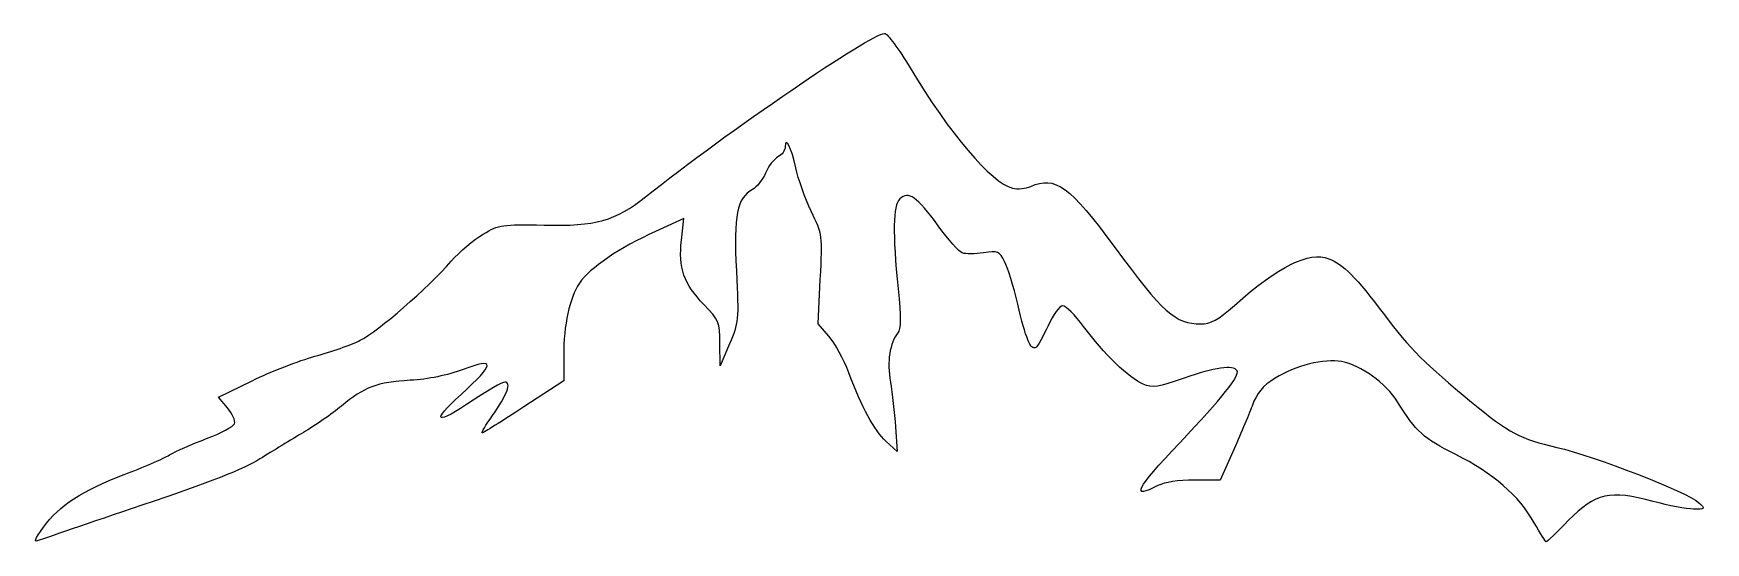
# Model space of a CAD drawing. Extents: x 11 to 115, y 2 to 34.
import ezdxf

# ---------------------------------------------------------------- set-up
doc = ezdxf.new("R2010")
doc.units = 0
doc.layers.add('Layer_1', color=7, linetype='CONTINUOUS')

msp = doc.modelspace()

# ---------------------------------------------------------------- linework, layer by layer
at = {"layer": 'Layer_1', "color": 7}
for points in [[(51.434365, 20.974655), (51.58375, 22.295084), (49.832534, 21.504182)], [(60.547956, 15.02765), (59.878985, 15.789568), (60.018479, 18.541667)], [(54.404729, 14.549916), (53.825453, 13.202715), (53.816153, 14.585442)], [(44.151994, 13.792996), (44.151994, 12.272311), (41.697111, 10.660577)], [(23.371729, 10.592479), (22.818287, 11.250211), (24.896711, 12.274269)], [(64.663387, 9.423084), (64.760267, 7.888808), (64.090088, 8.524952)], [(85.516061, 7.869992), (84.730039, 6.129858), (83.133414, 6.128558)]]:
    msp.add_lwpolyline(points, dxfattribs=at)
msp.add_lwpolyline([(11.999675, 3.226553)], close=True, dxfattribs=at)
for points in [[(49.203961, 23.63515), (54.278201, 27.671449), (63.163392, 33.74747), (63.991572, 33.74747)], [(63.991572, 33.74747), (64.163766, 33.74747), (64.877295, 32.787868), (65.577195, 31.615017)], [(65.577195, 31.615017), (67.986964, 27.57688), (70.594644, 24.507795), (71.892747, 24.181993)], [(58.505126, 25.439794), (58.25067, 26.670155), (57.848615, 27.458794), (57.848615, 26.727536)], [(57.399177, 26.113199), (57.151987, 25.980885), (56.806902, 25.530803), (56.63232, 25.112968)], [(57.848615, 26.727536), (57.848615, 26.521955), (57.646376, 26.24549), (57.399177, 26.113199)], [(56.63232, 25.112968), (56.457742, 24.695137), (56.09571, 24.235967), (55.827813, 24.092593)], [(59.459244, 22.749311), (59.074945, 23.549864), (58.645596, 24.76058), (58.505126, 25.439794)], [(73.031639, 24.288581), (74.529111, 24.970874), (75.441503, 24.307151), (78.239082, 20.500007)], [(55.827813, 24.092593), (54.865614, 23.577641), (54.656251, 22.524994), (54.827452, 19.062952)], [(67.308051, 21.84988), (65.991231, 23.654673), (65.454018, 24.03187), (64.936903, 23.514755)], [(71.892747, 24.181993), (72.2137, 24.101463), (72.726201, 24.149403), (73.031639, 24.288581)], [(42.943078, 21.892647), (46.133206, 21.823297), (47.35297, 22.162784), (49.203961, 23.63515)], [(60.018479, 18.541667), (60.157629, 21.287432), (60.156356, 21.297115), (59.459244, 22.749311)], [(64.936903, 23.514755), (64.510593, 23.088448), (64.47756, 21.416153), (64.826878, 17.945266)], [(39.175102, 21.341769), (40.173208, 21.926701), (40.328955, 21.94947), (42.943078, 21.892647)], [(68.791335, 20.173986), (68.592331, 20.250336), (67.924862, 21.004499), (67.308051, 21.84988)], [(37.200237, 19.661536), (37.713783, 20.250082), (38.602474, 21.006186), (39.175102, 21.341769)], [(49.832534, 21.504182), (47.603319, 20.497399), (45.764962, 19.245577), (45.130934, 18.302648)], [(52.81859, 16.9851), (51.580072, 18.259441), (51.23854, 19.24379), (51.434365, 20.974655)], [(31.578074, 14.777337), (32.691276, 15.339527), (35.740107, 17.988169), (37.200237, 19.661536)], [(70.106976, 20.178186), (69.582372, 20.099496), (68.990331, 20.097626), (68.791335, 20.173986)], [(71.414154, 19.637931), (71.082166, 20.279923), (71.003161, 20.312576), (70.106976, 20.178186)], [(78.239082, 20.500007), (81.196001, 16.476087), (81.972192, 15.784801), (83.533378, 15.784801)], [(85.621469, 16.933305), (88.417816, 19.395953), (90.211954, 20.282882), (91.450519, 19.814882)], [(91.450519, 19.814882), (92.341297, 19.478303), (93.12681, 18.686329), (94.893258, 16.343836)], [(54.827452, 19.062952), (54.979622, 15.98572), (54.967796, 15.859412), (54.404729, 14.549916)], [(72.220114, 17.013493), (71.971174, 18.081124), (71.608493, 19.26212), (71.414154, 19.637931)], [(45.130934, 18.302648), (44.504873, 17.371547), (44.151994, 15.745964), (44.151994, 13.792996)], [(64.826878, 17.945266), (65.004852, 16.176917), (65.002359, 15.456416), (64.817378, 15.233627)], [(53.816153, 14.585442), (53.807453, 15.911001), (53.766053, 16.010217), (52.81859, 16.9851)], [(73.33809, 14.323369), (73.030809, 14.133462), (72.713771, 14.896335), (72.220114, 17.013493)], [(75.005814, 16.907504), (74.809461, 16.907504), (74.423603, 16.383115), (74.10027, 15.676862)], [(76.300226, 15.618496), (75.776477, 16.327435), (75.193993, 16.907504), (75.005814, 16.907504)], [(83.533378, 15.784801), (84.156809, 15.784801), (84.584368, 16.019978), (85.621469, 16.933305)], [(74.10027, 15.676862), (73.790397, 15.000009), (73.447415, 14.390935), (73.33809, 14.323369)], [(79.975571, 12.061362), (79.111169, 12.422701), (77.532049, 13.951035), (76.300226, 15.618496)], [(94.893258, 16.343836), (96.465197, 14.259286), (97.444107, 13.278479), (100.26929, 10.95733)], [(28.771405, 13.782698), (29.759352, 14.049105), (31.022352, 14.49669), (31.578074, 14.777337)], [(61.781525, 12.765739), (61.470998, 13.590736), (60.91589, 14.608597), (60.547956, 15.02765)], [(64.817378, 15.233627), (64.31095, 14.623418), (64.130853, 13.450056), (64.350619, 12.192643)], [(24.896711, 12.274269), (26.039845, 12.837501), (27.783458, 13.516293), (28.771405, 13.782698)], [(37.808919, 11.42753), (39.917079, 13.338474), (39.94754, 13.727903), (37.92942, 12.968292)], [(92.248646, 13.45435), (91.184592, 13.653964), (89.372577, 13.203844), (88.144206, 12.434762)], [(95.703066, 10.970919), (94.985046, 12.127435), (93.453814, 13.228258), (92.248646, 13.45435)], [(37.92942, 12.968292), (36.977017, 12.609805), (35.77648, 12.362838), (34.668529, 12.297478)], [(64.090088, 8.524952), (63.330415, 9.246213), (62.604128, 10.580287), (61.781525, 12.765739)], [(82.517847, 12.43293), (80.866264, 11.848481), (80.583628, 11.807171), (79.975571, 12.061362)], [(82.239107, 8.434057), (84.879241, 11.225814), (85.969343, 12.596689), (85.785594, 12.893999)], [(85.785594, 12.893999), (85.559807, 13.259319), (84.384505, 13.09348), (82.517847, 12.43293)], [(88.144206, 12.434762), (87.342761, 11.932974), (87.028034, 11.552576), (86.709788, 10.70103)], [(34.668529, 12.297478), (32.605157, 12.175749), (31.834887, 11.88795), (30.414587, 10.708034)], [(38.560884, 11.069644), (36.232929, 9.491584), (35.865888, 9.666273), (37.808919, 11.42753)], [(40.515648, 12.192314), (40.351411, 12.192314), (39.471773, 11.687114), (38.560884, 11.069644)], [(39.746769, 10.115377), (40.651203, 11.38744), (40.949163, 12.192314), (40.515648, 12.192314)], [(64.350619, 12.192643), (64.469374, 11.513237), (64.610113, 10.266935), (64.663387, 9.423084)], [(23.802963, 9.616275), (23.870183, 9.791438), (23.676119, 10.230729), (23.371729, 10.592479)], [(30.414587, 10.708034), (29.836401, 10.227706), (28.77548, 9.489976), (28.056984, 9.068639)], [(41.697111, 10.660577), (40.346926, 9.774122), (39.185132, 9.048843), (39.115348, 9.048843)], [(86.709788, 10.70103), (86.485564, 10.101032), (85.948377, 8.827068), (85.516061, 7.869992)], [(99.305317, 7.712312), (97.281949, 8.724287), (96.862062, 9.104114), (95.703066, 10.970919)], [(100.26929, 10.95733), (102.61497, 9.030153), (103.29368, 8.670183), (105.56189, 8.150285)], [(22.072207, 8.694339), (22.956907, 9.026244), (23.735749, 9.441116), (23.802963, 9.616275)], [(39.115348, 9.048843), (39.045578, 9.048843), (39.329707, 9.528782), (39.746769, 10.115377)], [(19.780299, 7.68204), (20.156151, 7.9069), (21.187506, 8.362434), (22.072207, 8.694339)], [(28.056984, 9.068639), (27.338488, 8.647299), (26.132096, 7.91134), (25.376112, 7.433171)], [(80.893656, 5.791758), (79.183074, 4.899624), (79.517231, 5.555865), (82.239107, 8.434057)], [(16.97363, 6.467699), (18.141448, 6.910723), (19.404449, 7.457175), (19.780299, 7.68204)], [(25.376112, 7.433171), (24.411469, 6.823027), (22.235449, 5.969159), (18.078771, 4.569707)], [(104.15262, 3.491589), (103.2051, 5.168017), (101.60266, 6.56331), (99.305317, 7.712312)], [(105.56189, 8.150285), (107.8499, 7.625847), (113.64137, 5.37339), (114.31245, 4.746957)], [(11.999648, 3.226486), (12.949595, 4.54683), (14.397805, 5.490532), (16.97363, 6.467699)], [(83.133414, 6.128558), (82.156353, 6.127658), (81.287224, 5.997022), (80.893656, 5.791758)], [(111.50585, 4.811593), (108.85644, 5.537674), (107.93605, 5.331438), (106.28358, 3.641416)], [(18.078771, 4.569707), (14.821217, 3.47297), (11.959743, 2.498261), (11.71994, 2.403686)], [(114.00266, 4.333588), (113.58872, 4.333588), (112.46516, 4.548691), (111.50585, 4.811593)], [(114.31245, 4.746957), (114.74881, 4.339629), (114.74429, 4.333588), (114.00266, 4.333588)], [(11.71994, 2.403686), (11.370226, 2.265758), (11.425592, 2.428616), (11.999675, 3.226553)], [(104.90168, 2.312786), (104.85608, 2.312786), (104.51906, 2.843246), (104.15262, 3.491589)], [(106.28358, 3.641416), (105.56908, 2.910669), (104.94722, 2.312786), (104.90168, 2.312786)]]:
    msp.add_open_spline(points, degree=3, dxfattribs=at)

doc.saveas('drawing.dxf')
